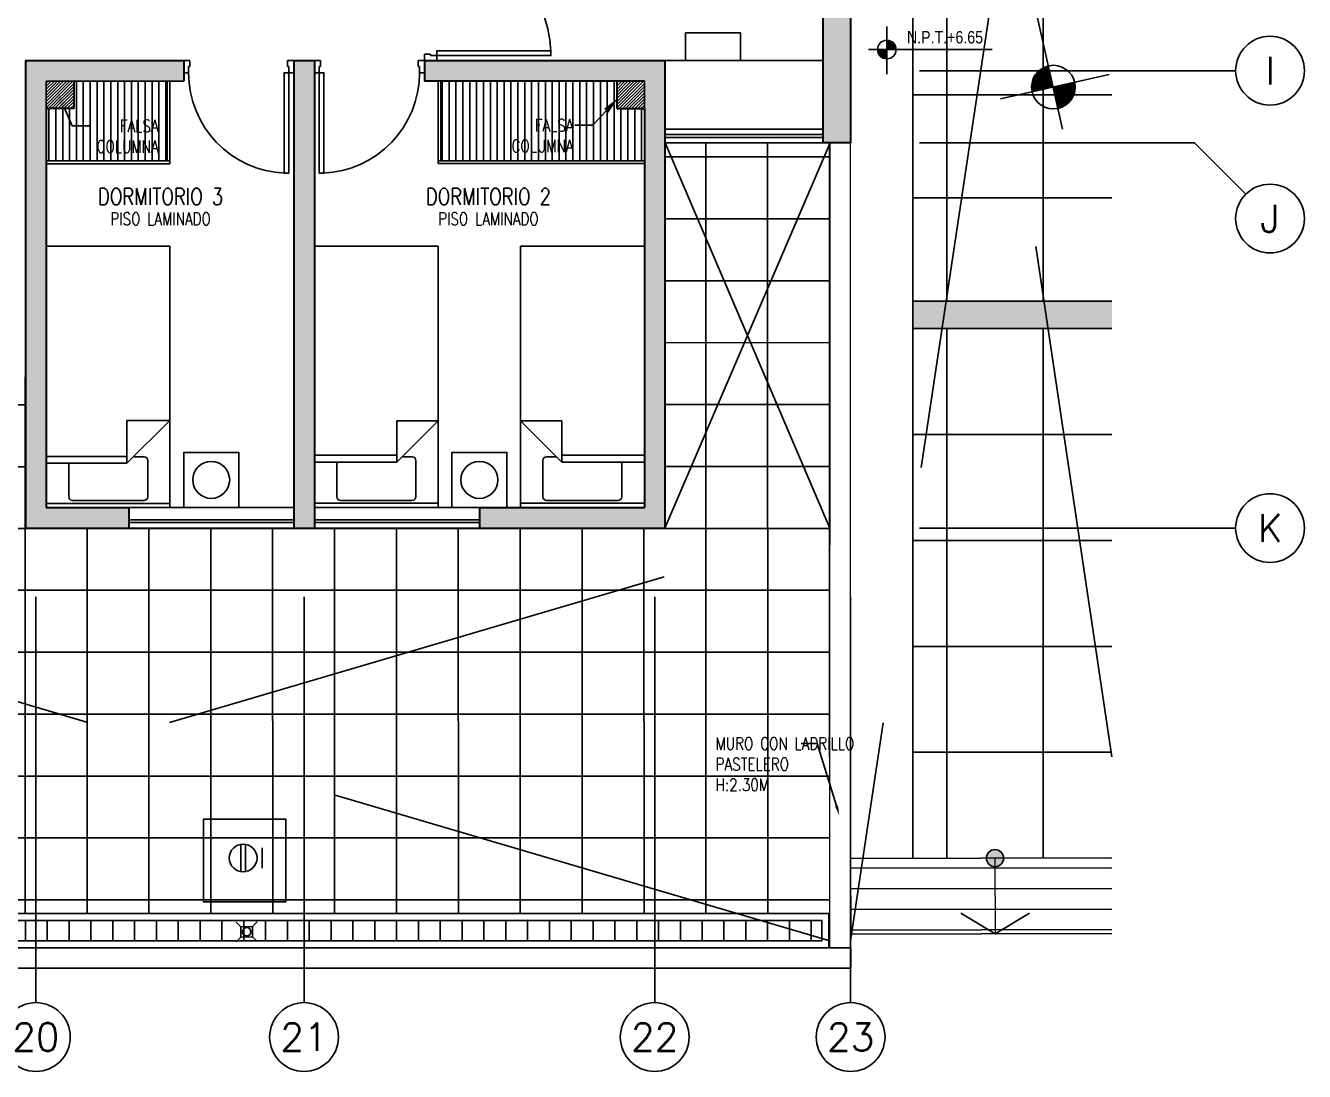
# Model space of a CAD drawing. Header units: millimetres. Extents: x 98 to 155, y -181 to 127.
# Drawn here: x 145.69 to 154.99, y 105.31 to 112.91 of the extents above; entities that cross this region are included whole.
import ezdxf
from ezdxf import colors
from ezdxf.entities.mleader import LeaderData, LeaderLine
from ezdxf.enums import TextEntityAlignment as Align
from ezdxf.math import Vec2, Vec3
from ezdxf.xclip import XClip

# ---------------------------------------------------------------- set-up
doc = ezdxf.new("R2010")
doc.units = ezdxf.units.MM
doc.header["$LTSCALE"] = 15
doc.header["$XCLIPFRAME"] = 2
for name, pattern in [('ACAD_ISO07W100', [3, 0, -3]), ('CONTINUO', [0]), ('HIDDEN', [0.375, 0.25, -0.125]), ('HIDDEN2', [0.1875, 0.125, -0.0625]), ('PHANTOM', [63.5, 31.75, -6.35, 6.35, -6.35, 6.35, -6.35]), ('PHANTOM2', [1.25, 0.625, -0.125, 0.125, -0.125, 0.125, -0.125]), ('X-REF_DP_Arquitectura$0$HIDDEN', [0.375, 0.25, -0.125])]:
    doc.linetypes.add(name, pattern=pattern)
doc.layers.get('0').update_dxf_attribs({"color": 250})
for name, color, linetype, lineweight in [('A-02', 250, 'Continuous', 5), ('A-MURO ALTO', 250, 'Continuous', 20), ('A-MUROS', 252, 'Continuous', 30), ('A_20_Estructuras', 250, 'Continuous', 18)]:
    doc.layers.add(name, color=color, linetype=linetype, lineweight=lineweight)
for name, color, linetype in [('A-Adoquines', 250, 'Continuous'), ('A-EJES', 250, 'PHANTOM'), ('A-HATCH', 250, 'Continuous'), ('A-MOBILIARIO', 250, 'Continuous'), ('A-MURO BAJO', 250, 'Continuous'), ('A-NIVELES-NPT', 252, 'Continuous'), ('A-PROYECCIONES', 250, 'HIDDEN'), ('A-TEXTO-ACABADO PISO', 250, 'Continuous'), ('A_30_DispositivosSanit', 250, 'Continuous'), ('A_50_TextoAmbiente', 252, 'Continuous'), ('A_50_TextoIndicaciones', 250, 'Continuous'), ('A_50_Vigas', 250, 'X-REF_DP_Arquitectura$0$HIDDEN'), ('A_60_HatchEstructuras', 250, 'Continuous'), ('DLP_MOBILIARIO FIJO', 250, 'Continuous')]:
    doc.layers.add(name, color=color, linetype=linetype)
doc.styles.add('R80', font='ARIALN.TTF', dxfattribs={"height": 2.03})
doc.styles.add('ROMANS', font='romans.shx', dxfattribs={"width": 0.8})
doc.styles.add('TXT_COTAS', font='romans.shx', dxfattribs={"width": 0.8})

# ---------------------------------------------------------------- blocks, each defined once
blk = doc.blocks.new('A$C9f73720c')
at = {"linetype": 'Continuous'}
h = blk.add_hatch(dxfattribs=at)
h.set_pattern_fill('_USER', color=256, scale=0.010546, angle=45, style=0, pattern_type=0)
h.set_pattern_definition([(45, (3751.927529, 2883.339225), (-0.007457493751, 0.007457493751), [])])
h.paths.add_polyline_path([(16.9482, 86.6783), (17.1063, 86.6783, 0.409209), (16.9482, 86.8338)])
h.paths.add_polyline_path([(16.79, 86.6783, 0.004279), (16.79, 86.6755, 0.414214), (16.9482, 86.5173), (16.9482, 86.6783)])
at = {"layer": 'A-Adoquines'}
h = blk.add_hatch(color=256, dxfattribs=at)
h.dxf.hatch_style = 1
h.paths.add_polyline_path([(15.0982, 86.4493), (15.2934, 86.4056), (15.6531, 88.0125), (15.4579, 88.0562)])
h.paths.add_polyline_path([(19.6847, 85.4224), (19.8799, 85.3787), (20.2398, 86.9866), (20.0446, 87.0302)])
h.paths.add_polyline_path([(24.2711, 84.3955), (24.4662, 84.3518), (24.8264, 85.9606), (24.6312, 86.0043)])
at = {"layer": 'A-HATCH'}
h = blk.add_hatch(dxfattribs=at)
h.set_pattern_fill('_USER', color=256, scale=0.15, angle=77.5, pattern_type=0)
h.set_pattern_definition([(77.5, (11.57107, 88.31394), (-0.146444, 0.032466), [])])
h.paths.add_polyline_path([(10.8067, 87.408), (11.2618, 89.4592), (11.7987, 89.3401), (11.3437, 87.2889)])
at = {"layer": 'A-PROYECCIONES', "linetype": 'Continuous'}
h = blk.add_hatch(color=256, dxfattribs=at)
h.dxf.hatch_style = 1
edge = h.paths.add_edge_path()
edge.add_arc((11.5706, 88.3142), 0.0625, 0, 360)
for p, q in [((28.702, 85.0937, 0), (11.7003, 88.8967, 0)), ((15.0982, 86.4493, 0), (15.4584, 88.0584, 0)), ((15.2934, 86.4056, 0), (15.6536, 88.0147, 0)), ((16.9482, 86.259, 0), (16.9482, 87.0702, 0)), ((18.7445, 86.6783, 0), (16.6351, 86.6783, 0))]:
    blk.add_line(p, q)
at = {"elevation": 0}
blk.add_lwpolyline([(11.3437, 87.2889), (11.7985, 89.339), (11.2615, 89.4581), (10.8067, 87.408)], close=True, dxfattribs=at)
at = {"linetype": 'Continuous'}
blk.add_circle((16.9482, 86.6755, 0), 0.1582, dxfattribs=at)
at = {"layer": 'A-02'}
blk.add_line((11.5711, 88.3139, 0), (11.0341, 88.4331, 0), dxfattribs=at)
at = {"layer": 'A-HATCH'}
for p, q in [((12.093, 87.1236, 0), (12.4531, 88.7326, 0)), ((12.8444, 86.9554, 0), (13.2045, 88.5644, 0)), ((13.5958, 86.7872, 0), (13.9559, 88.3963, 0)), ((14.3472, 86.619, 0), (14.7073, 88.2281, 0)), ((16.0253, 86.2418, 0), (16.3855, 87.8508, 0)), ((16.7572, 86.078, 0), (17.1174, 87.6872, 0))]:
    blk.add_line(p, q, dxfattribs=at)
at = {"layer": 'A-HATCH', "elevation": 0}
blk.add_lwpolyline([(10.8067, 87.408), (11.2618, 89.4592), (11.7987, 89.3401), (11.3437, 87.2889)], close=True, dxfattribs=at)
for points in [[(15.4038, 87.8144), (11.6468, 88.6553)], [(15.2509, 87.1313), (11.4952, 87.9719)], [(19.9903, 86.7878), (15.599, 87.7707)], [(19.8374, 86.1047), (15.4461, 87.0876)]]:
    blk.add_lwpolyline(points, dxfattribs=at)
at = {"layer": 'A-MURO ALTO'}
for p, q in [((11.1967, 89.6275), (16.9069, 88.3491)), ((11.164, 89.4811), (16.8742, 88.2027))]:
    blk.add_line(p, q, dxfattribs=at)
at = {"layer": 'A-PROYECCIONES'}
for p, q in [((13.4755, 99.5697), (14.1745, 88.9608)), ((11.247, 89.6162), (16.4026, 98.9144, 0)), ((16.9069, 88.3491), (14.4367, 90.1318, 0)), ((24.4666, 84.3513), (11.2138, 89.4699)), ((14.1745, 88.9608), (17.169, 89.5201, 0)), ((10.7556, 87.4203), (24.9249, 86.4007, 0))]:
    blk.add_line(p, q, dxfattribs=at)
at = {"layer": 'A-PROYECCIONES', "linetype": 'Continuous'}
for p, q in [((11.0341, 88.4331, 0), (11.2347, 88.6446, 0)), ((11.1264, 88.1565, 0), (11.0341, 88.4331, 0))]:
    blk.add_line(p, q, dxfattribs=at)
blk.add_circle((11.5706, 88.3142, 0), 0.0625, dxfattribs=at)
at = {"style": 'R80'}
for height, rotation, p in [(0.09, 0.00902, (39.554, 141.0046, 0)), (0.09, 0.00902, (45.7984, 139.3226, 0)), (0.09, 0.00902, (50.4634, 135.3578, 0)), (0.09, 0.00902, (41.9784, 129.0436, 0)), (0.09, 0.00902, (37.8409, 128.6089, 0)), (0.09, 0.00902, (35.483, 116.3582, 0)), (0.09, 0.00902, (63.0395, 116.3253, 0)), (0.09, 0.00902, (38.5607, 113.6321, 0)), (0.09, 0.00902, (45.1292, 84.3757, 0)), (0.09, 0.00902, (43.9111, 83.9335, 0)), (0.09, 0.00902, (43.1485, 83.401, 0)), (0.09, 0.00902, (28.0067, 80.1071, 0)), (0.09, 0.00902, (44.3753, 79.9046, 0)), (0.09, 0.00902, (55.151, 79.2173, 0)), (0.09, 0.00902, (38.2608, 76.0049)), (0.09, 0.00902, (39.0036, 75.5558)), (0.09, 0.00902, (27.5137, 75.2133, 0)), (0.09, 0.00902, (27.5137, 75.2133, 0)), (0.09, 0.00902, (39.8519, 75.1543)), (0.09, 0.00902, (25.3599, 70.2709, 0)), (0.09, 0.00902, (32.1646, 69.192, 0)), (0.09, 0.00902, (32.1646, 69.192, 0)), (0.09, 0.00902, (26.9947, 68.6392, 0)), (0.09, 0.00902, (59.8504, 67.3859, 0)), (0.09, 0.00902, (24.839, 65.5107, 0)), (0.09, 0.00902, (24.839, 65.5107, 0)), (0.09, 0.00902, (33.5008, 60.261, 0)), (0.09, 0.00902, (33.5008, 60.261, 0)), (0.09, 347.39076, (17.1069, 59.2726, 0)), (0.09, 0.00902, (26.4708, 59.2035, 0)), (0.09, 0.00902, (26.4708, 59.2035, 0)), (0.09, 0.00902, (23.1216, 58.7685, 0)), (0.09, 0.00902, (23.1216, 58.7685, 0)), (0.09, 0.00902, (27.6632, 55.3959, 0)), (0.09, 0.00902, (27.6632, 55.3959, 0)), (0.09, 0.00902, (22.2239, 54.9818, 0)), (0.09, 0.00902, (22.2239, 54.9818, 0)), (0.09, 0.00902, (65.7174, 53.5803, 0)), (0.09, 0.00902, (38.377, 51.7166, 0)), (0.09, 0.00902, (38.377, 51.7166, 0)), (0.09, 0.00902, (21.0294, 51.3767, 0)), (0.09, 0.00902, (21.0294, 51.3767, 0)), (0.09, 0.00902, (29.4091, 50.8876, 0)), (0.09, 0.00902, (29.4091, 50.8876, 0)), (0.09, 0.00902, (22.5184, 48.0808, 0)), (0.09, 0.00902, (22.5184, 48.0808, 0)), (0.09, 0.00902, (32.8305, 47.9478, 0)), (0.09, 0.00902, (38.6414, 47.9238, 0)), (0.09, 1.55763, (45.5013, 47.0033, 0)), (0.09, 1.55763, (45.5013, 47.0033, 0)), (0.09, 1.55763, (42.9613, 45.8781, 0)), (0.09, 0.00902, (31.2252, 43.4352, 0)), (0.09, 0.00902, (31.2252, 43.4352, 0)), (0.09, 0.00902, (24.8291, 43.3056, 0)), (0.09, 0.00902, (24.8291, 43.3056, 0)), (0.09, 0.00902, (28.8684, 42.6092, 0)), (0.09, 0.00902, (28.8684, 42.6092, 0)), (0.09, 0.00902, (46.0815, 42.4048, 0)), (0.09, 0.00902, (19.0307, 42.0559, 0)), (0.09, 0.00902, (19.0307, 42.0559, 0)), (0.09, 0.00902, (70.9067, 41.0329, 0)), (0.09, 0.00902, (22.7765, 38.7407, 0)), (0.09, 0.00902, (22.7765, 38.7407, 0)), (0.09, 0.00902, (17.8952, 37.4624, 0)), (0.09, 0.00902, (17.8952, 37.4624, 0)), (0.09, 0.00902, (25.8226, 33.2142, 0)), (0.09, 0.00902, (21.5027, 31.2754, 0)), (0.1403, 0.00902, (43.0178, 29.8778, 0)), (0.09, 0.00902, (24.3978, 29.2659, 0)), (0.09, 0.00902, (49.7565, 29.0287, 0)), (0.09, 0.00902, (16.51, 28.4123, 0)), (0.09, 0.00902, (16.51, 28.4123, 0)), (0.09, 0.00902, (40.7946, 24.893, 0)), (0.09, 0.00902, (18.1268, 23.6374, 0)), (0.09, 0.00902, (20.346, 20.3291, 0)), (0.09, 0.00902, (38.3365, 19.4632, 0)), (0.09, 0.00902, (18.2869, 15.9828, 0)), (0.09, 0.00902, (36.6694, 12.5977, 0)), (0.09, 337.79984, (24.7536, 11.2334, 0)), (0.09, 0.00902, (33.5928, 10.3508, 0)), (0.09, 337.79984, (21.6109, 10.1247, 0)), (0.09, 337.79984, (16.5605, 9.5998, 0)), (0.09, 337.79984, (29.9414, 8.9534, 0)), (0.09, 337.79984, (31.6402, 7.9561, 0)), (0.09, 337.79984, (26.736, 7.7966, 0)), (0.09, 337.79984, (32.0288, 7.0232, 0)), (0.09, 0.00902, (16.5347, 5.5678, 0)), (0.09, 0.00902, (23.3239, 5.5763, 0)), (0.09, 0.00902, (34.4718, 3.6379, 0))]:
    blk.add_attdef('N.P.T.+0.00', text='', height=height, rotation=rotation, dxfattribs=at).set_placement(p, align=Align.MIDDLE_CENTER)
for p in [(49.9263, 138.2431, 0), (56.6904, 136.252, 0), (60.5336, 135.5237, 0), (42.6322, 135.1839), (58.3591, 133.6514, 0), (46.2516, 126.9171), (67.6439, 125.1529), (62.2762, 107.4327), (41.3341, 103.0918, 0), (58.4477, 100.4887, -0.2526), (35.1548, 97.8545, 0), (58.3053, 94.9071, 0), (31.2618, 93.9445, 0), (38.1161, 91.318), (54.6279, 88.218, 0), (17.9393, 86.8861, 0), (34.7444, 85.6148, 0), (54.6869, 83.8861, 0), (35.5048, 81.4636, 0), (34.6534, 76.9929, 0), (59.6668, 73.2509), (40.4113, 65.8421, 0), (43.5611, 65.2125, 0), (64.4681, 61.3857), (43.9111, 51.4927, 0), (32.9744, 51.0828, 0), (48.0327, 50.0735, 0), (69.3242, 50.0814, 0), (52.9599, 39.4701, 0), (74.4159, 35.7467, 0)]:
    blk.add_attdef('N.P.T.+0.00', text='', height=0.2109, dxfattribs=at).set_placement(p, align=Align.MIDDLE_CENTER)
blk = doc.blocks.new('ESTRUC_P1')
at = {"layer": 'A_60_HatchEstructuras'}
h = blk.add_hatch(color=256, dxfattribs=at)
h.dxf.hatch_style = 1
h.paths.add_polyline_path([(44.25, -4.45), (45.6, -4.45), (45.6, -5.5), (45.75, -5.5), (45.75, -4.3), (43.6, -4.3), (43.6, -4.45), (44.05, -4.45), (44.05, -6.05), (44.25, -6.05)], flags=17)
h.paths.add_polyline_path([(48.7, -2.8), (48.5, -2.8), (48.5, -6.85), (45.75, -6.85), (45.75, -6.25), (45.6, -6.25), (45.6, -6.85), (42.85, -6.85), (42.85, -4.3), (42.7, -4.3), (42.7, -6.85), (39.8499, -6.85), (39.8499, -7), (42.7, -7), (42.7, -9.55), (42.85, -9.55), (42.85, -7), (45.6, -7), (45.6, -7.6), (45.75, -7.6), (45.75, -7), (48.5, -7), (48.5, -11.05), (48.7, -11.05)])
h.paths.add_polyline_path([(44.25, -7.8), (44.05, -7.8), (44.05, -9.4), (43.6, -9.4), (43.6, -9.55), (45.75, -9.55), (45.75, -8.35), (45.6032, -8.35), (45.6, -8.35), (45.6, -9.4), (44.25, -9.4)], flags=17)
h = blk.add_hatch(color=256, dxfattribs=at)
h.dxf.hatch_style = 1
h.paths.add_polyline_path([(47.35, -10.45), (45.6, -10.45), (45.6, -10.6), (47.2, -10.6), (47.2, -13.7), (46, -13.7), (46, -13.85), (47.35, -13.85)])
h.paths.add_polyline_path([(43.85, -10.45), (42.7, -10.45), (42.7, -13.85), (43.45, -13.85), (43.45, -13.7), (42.85, -13.7), (42.85, -10.6), (43.85, -10.6)])
h.paths.add_polyline_path([(44.8, -10.45), (44.65, -10.45), (44.65, -13.85), (44.8, -13.85)])
at = {"layer": 'A_20_Estructuras'}
for points in [[(48.7, -2.8), (48.5, -2.8), (48.5, -6.85), (45.75, -6.85), (45.75, -6.25), (45.6, -6.25), (45.6, -6.85), (42.85, -6.85), (42.85, -4.3), (42.7, -4.3), (42.7, -6.85), (39.8499, -6.85), (39.8499, -7), (42.7, -7), (42.7, -9.55), (42.85, -9.55), (42.85, -7), (45.6, -7), (45.6, -7.6), (45.75, -7.6), (45.75, -7), (48.5, -7), (48.5, -11.05), (48.7, -11.05)], [(43.85, -10.45), (42.7, -10.45), (42.7, -13.85), (43.45, -13.85), (43.45, -13.7), (42.85, -13.7), (42.85, -10.6), (43.85, -10.6)], [(44.8, -10.45), (44.65, -10.45), (44.65, -13.85), (44.8, -13.85)], [(47.35, -10.45), (45.6, -10.45), (45.6, -10.6), (47.2, -10.6), (47.2, -13.7), (46, -13.7), (46, -13.85), (47.35, -13.85)]]:
    blk.add_lwpolyline(points, close=True, dxfattribs=at)
at = {"layer": 'A_50_Vigas'}
for p, q in [((48.5, -11.05), (47.35, -11.05)), ((43.45, -13.85), (44.65, -13.85)), ((44.8, -13.85), (46, -13.85))]:
    blk.add_line(p, q, dxfattribs=at)
blk = doc.blocks.new('A$C77AB7FBD')
at = {"linetype": 'Continuous'}
for p, q in [((0, 0), (0, 1.9)), ((0.9, 1.9), (0, 1.9)), ((0.9, 1.87), (0, 1.87)), ((0.9, 0), (0.9, 1.9)), ((0.164, 1.57), (0.164, 1.8219)), ((0.1908, 1.8487), (0.7119, 1.8487)), ((0.7386, 1.8219), (0.7386, 1.5585)), ((0.6, 1.57), (0, 1.57)), ((0.6, 1.52), (0, 1.52)), ((0.6, 1.27), (0.6, 1.57)), ((0.9, 1.27), (0.6, 1.57)), ((0.7119, 1.5317), (0.6383, 1.5317)), ((0.9, 1.27), (0.6, 1.27)), ((0.9, 0), (0, 0))]:
    blk.add_line(p, q, dxfattribs=at)
for centre, start, end in [((0.1908, 1.8219), 90, 180), ((0.7119, 1.8219), 0, 90), ((0.7119, 1.5585), 270, 0)]:
    blk.add_arc(centre, 0.0267, start, end, dxfattribs=at)
blk = doc.blocks.new('A$C2EBA15F5')
blk.add_lwpolyline([(0, 0.4), (0, 0), (0.4, 0), (0.4, 0.4)], close=True)
blk.add_circle((0.2, 0.2), 0.1344)
blk = doc.blocks.new('CAMA PROYECCION')
for p, q in [((37.495, 40.6423, 0), (37.495, 38.771, 0)), ((38.3949, 40.6423, 0), (37.495, 40.6423, 0)), ((38.3949, 38.771, 0), (38.3949, 40.6423, 0)), ((38.0806, 39.3741, 0), (38.3949, 39.3741, 0)), ((38.3949, 39.3741, 0), (38.0806, 39.0644, 0)), ((38.0806, 39.0644, 0), (38.0806, 39.3741, 0)), ((38.0806, 39.1133, 0), (37.495, 39.1133, 0)), ((37.495, 39.0644, 0), (38.0806, 39.0644, 0)), ((37.659, 39.0644, 0), (37.659, 38.8203, 0)), ((38.2069, 39.1106, 0), (38.1275, 39.1106, 0)), ((38.2336, 38.8203, 0), (38.2336, 39.0838, 0)), ((37.495, 38.7423, 0), (37.495, 38.9974, 0)), ((38.3949, 38.7423, 0), (38.3949, 38.9974, 0)), ((37.6857, 38.7936, 0), (38.2069, 38.7936, 0)), ((37.495, 38.771, 0), (38.3949, 38.771, 0)), ((37.495, 38.7423, 0), (38.3949, 38.7423, 0))]:
    blk.add_line(p, q)
at = {"elevation": 0}
blk.add_lwpolyline([(38.495, 38.7423), (38.495, 39.1423), (38.895, 39.1423), (38.895, 38.7423)], close=True, dxfattribs=at)
blk.add_circle((38.695, 38.9423, 0), 0.1344)
for centre, start, end in [((38.2069, 39.0838, 0), 0, 90), ((37.6857, 38.8203, 0), 180, 270), ((38.2069, 38.8203, 0), 270, 0)]:
    blk.add_arc(centre, 0.0267, start, end)
blk = doc.blocks.new('*U144')
for p, q in [((0.01, 0.755), (0.01, 0.8)), ((0.055, 0.755), (0.01, 0.755)), ((0.1, 0.765), (0.055, 0.765)), ((0.055, 0.755), (0.055, 0.765)), ((0.1, 0.765), (0.1, 0.8)), ((0.055, 0.045), (0.01, 0.045)), ((0.01, 0.045), (0.01, 0)), ((0.055, 0.045), (0.055, 0.035)), ((0.1, 0.035), (0.055, 0.035)), ((0.1, 0.035), (0.1, 0))]:
    blk.add_line(p, q)
blk.add_lwpolyline([(0.83, 0.07), (0.83, 0.035), (0.1, 0.035), (0.1, 0.07)], close=True)
at = {"linetype": 'HIDDEN2'}
blk.add_arc((0.0996, 0.034), 0.731, 2.23015, 89.96723, dxfattribs=at)
blk = doc.blocks.new('*U145')
for p, q in [((0.01, 0.855), (0.01, 0.9)), ((0.055, 0.855), (0.01, 0.855)), ((0.1, 0.865), (0.055, 0.865)), ((0.055, 0.855), (0.055, 0.865)), ((0.1, 0.865), (0.1, 0.9)), ((0.055, 0.045), (0.01, 0.045)), ((0.01, 0.045), (0.01, 0)), ((0.055, 0.045), (0.055, 0.035)), ((0.1, 0.035), (0.055, 0.035)), ((0.1, 0.035), (0.1, 0))]:
    blk.add_line(p, q)
blk.add_lwpolyline([(0.93, 0.07), (0.93, 0.035), (0.1, 0.035), (0.1, 0.07)], close=True)
at = {"linetype": 'HIDDEN2'}
blk.add_arc((0.0995, 0.0339), 0.8311, 2.23015, 89.96723, dxfattribs=at)
blk = doc.blocks.new('Ejes_Torre C 1var')
at = {"layer": 'A-EJES', "linetype": 'PHANTOM2', "ltscale": 0.5}
blk.add_line((52.55, 2.8), (52.9232, 2.4268), dxfattribs=at)
for points in [[(52.85, 3.325), (50.55, 3.325)], [(52.55, 2.8), (50.55, 2.8)], [(52.85, 0), (50.55, 0)], [(44.125, -3.45), (44.125, -0.5)], [(46.075, -3.45), (46.075, -0.5)], [(48.625, -3.45), (48.625, -0.5)], [(50.05, -3.45), (50.05, -0.5)]]:
    blk.add_lwpolyline(points, dxfattribs=at)
at = {"layer": 'A-EJES', "linetype": 'Continuous'}
for centre in [(53.1, 3.325), (53.1, 2.25), (53.1, 0), (44.125, -3.7), (46.075, -3.7), (48.625, -3.7), (50.05, -3.7)]:
    blk.add_circle(centre, 0.25, dxfattribs=at)
at = {"layer": 'A-EJES', "linetype": 'Continuous', "style": 'ROMANS'}
for s, p in [('I', (53.1, 3.325)), ('J', (53.1, 2.25)), ('K', (53.1, 0))]:
    blk.add_text(s, height=0.2, rotation=0, dxfattribs=at).set_placement(p, align=Align.MIDDLE_CENTER)
for s, p in [('20', (44.125, -3.7)), ('21', (46.075, -3.7)), ('22', (48.625, -3.7)), ('23', (50.05, -3.7))]:
    blk.add_text(s, height=0.2, dxfattribs=at).set_placement(p, align=Align.MIDDLE_CENTER)
blk = doc.blocks.new('SIM NIVEL PLANTA')
at = {"linetype": 'Continuous'}
h = blk.add_hatch(dxfattribs=at)
h.set_pattern_fill('_USER', color=256, scale=0.089997, angle=45, style=0, pattern_type=0)
h.set_pattern_definition([(45, (31854.49523, 23864.84028), (-0.06363728001, 0.06363728001), [])])
h.paths.add_polyline_path([(-17.33, 0), (-15.98, 0, 0.409209), (-17.33, 1.33)])
h.paths.add_polyline_path([(-18.68, 0, 0.004279), (-18.68, -0.02, 0.414214), (-17.33, -1.37), (-17.33, 0)])
for p, q in [((-17.33, -3.58), (-17.33, 3.34)), ((-2, 0), (-20, 0))]:
    blk.add_line(p, q)
blk.add_circle((-17.33, -0.02), 1.35, dxfattribs=at)
at = {"style": 'R80'}
blk.add_attdef('N.P.T.+0.00', text='', height=1.8, dxfattribs=at).set_placement((-8.87, 1.77), align=Align.MIDDLE_CENTER)
blk = doc.blocks.new('0-sumidero')
for p, q in [((-0.0421, 0.0382), (-0.0763, 0.0724)), ((0.0435, 0.0382), (-0.0421, 0.0382)), ((-0.0421, 0.0382), (-0.0421, -0.0369)), ((0.0435, 0.0382), (0.0777, 0.0724)), ((0.0435, -0.0369), (0.0435, 0.0382)), ((-0.0421, -0.0369), (-0.0763, -0.0711)), ((-0.0421, -0.0369), (0.0435, -0.0369)), ((0.0435, -0.0369), (0.0777, -0.0711))]:
    blk.add_line(p, q)
blk.add_circle((0, 0), 0.0303)
blk = doc.blocks.new('sum')
at = {"layer": 'A_30_DispositivosSanit', "rotation": 45.00000007321594}
blk.add_blockref('0-sumidero', (0, 0), dxfattribs=at)
blk = doc.blocks.new('R')
at = {"layer": 'A_30_DispositivosSanit', "linetype": 'Continuous'}
for p, q in [((-0.0083, -0.0497), (-0.0083, 0.0497)), ((0.0083, -0.0497), (0.0083, 0.0497)), ((0.0694, -0.0367), (0.0694, 0.0367))]:
    blk.add_line(p, q, dxfattribs=at)
blk.add_circle((0, 0), 0.0504, dxfattribs=at)

msp = doc.modelspace()

# ---------------------------------------------------------------- hatches: boundary and pattern name
at = {"layer": 'A-HATCH'}
h = msp.add_hatch(dxfattribs=at)
h.set_pattern_fill('_USER', color=256, scale=0.45, angle=0.00187, double=1, pattern_type=0)
h.set_pattern_definition([(0.0018682055, (8040061.8799, 1567677.76186), (-1.4672852e-05, 0.44999999976), []), (90.0018682055, (8040061.8799, 1567677.76186), (-0.44999999976, -1.4672852e-05), [])])
h.paths.add_polyline_path([(141.3431, 109.2616), (141.3397, 106.46), (151.5396, 106.4598), (151.5435, 112.0616), (150.343, 112.0589), (150.3433, 109.2589), (145.6932, 109.2602), (145.6932, 110.3616), (142.9932, 110.3616), (142.9932, 109.2616)])

# ---------------------------------------------------------------- next in the draw order: block references
at = {"linetype": 'ACAD_ISO07W100', "ltscale": 5}
ref = msp.add_blockref('A$C9f73720c', (241.452, 114.8591), dxfattribs=dict(at, rotation=102.6156181418625))
XClip(ref).set_block_clipping_path([(22.1542253106, 140.4101169162), (10.3600901397, 87.7136669306), (29.6608346476, 83.3939150368), (41.4549698184, 136.0903650224)])

# ---------------------------------------------------------------- next in the draw order: hatches: boundary and pattern name
at = {"layer": 'A-HATCH'}
h = msp.add_hatch(dxfattribs=at)
h.set_pattern_fill('ANSI31', color=256, scale=0.005, angle=180)
h.set_pattern_definition([(225, (145.43412, 91.185604), (0.01122532, -0.01122532), [])])
h.paths.add_polyline_path([(145.8432, 112.3106), (146.0432, 112.3106), (146.0432, 112.5106), (145.8432, 112.5106)])
h = msp.add_hatch(dxfattribs=at)
h.set_pattern_fill('ANSI31', color=256, scale=0.005)
h.set_pattern_definition([(45, (36.182492, 82.403585), (-0.0112253202, 0.0112253202), [])])
h.paths.add_polyline_path([(150.1932, 112.3116), (149.9932, 112.3116), (149.9932, 112.5116), (150.1932, 112.5116)])
at = {"layer": 'A_30_DispositivosSanit', "linetype": 'CONTINUO'}
h = msp.add_hatch(dxfattribs=at)
h.set_pattern_fill('ANSI31', color=256, scale=0.05, angle=45)
h.set_pattern_definition([(90, (625.75214, -195243.39197), (-0.15875, 0), [])])
h.paths.add_polyline_path([(141.3924, 106.4099), (151.484, 106.4099), (151.484, 106.2599), (141.3924, 106.2599)])
at = {"layer": 'DLP_MOBILIARIO FIJO'}
h = msp.add_hatch(dxfattribs=at)
h.set_pattern_fill('_USER', color=256, scale=0.05, angle=450, pattern_type=0)
h.set_pattern_definition([(90, (97.76315, 82.805604), (-0.05, 2e-17), [])])
h.paths.add_polyline_path([(145.8432, 112.3106), (146.0432, 112.3106), (146.0432, 112.5106), (146.7232, 112.5106), (146.7232, 111.9306), (145.8432, 111.9306)])
h = msp.add_hatch(dxfattribs=at)
h.set_pattern_fill('_USER', color=256, scale=0.05, angle=270, pattern_type=0)
h.set_pattern_definition([(270, (95.773153, 82.806606), (0.05, -9e-18), [])])
h.paths.add_polyline_path([(148.7132, 111.9316), (148.7132, 112.5116), (149.9932, 112.5116), (149.9932, 112.3116), (150.1932, 112.3116), (150.1932, 111.9316)])

# ---------------------------------------------------------------- next in the draw order: linework, layer by layer
at = {"layer": 'A-MOBILIARIO'}
for points in [[(150.8932, 112.8616), (150.8932, 112.6616), (150.4932, 112.6616), (150.4932, 112.8616)], [(150.3432, 112.6616), (150.3432, 112.1616), (151.4932, 112.1616), (151.4932, 112.6616)], [(150.3432, 112.6616), (150.3432, 112.1616), (151.4932, 112.1616), (151.4932, 112.6616)]]:
    msp.add_lwpolyline(points, close=True, dxfattribs=at)
at = {"layer": 'A-MURO BAJO'}
for p, q in [((151.4932, 112.1616), (150.3432, 112.1616)), ((151.4932, 112.0616), (150.3432, 112.0616)), ((147.6432, 109.4116), (146.4432, 109.4116)), ((148.9932, 109.4116), (147.7932, 109.4116)), ((147.6432, 109.2616), (146.4432, 109.2616)), ((148.9932, 109.2616), (147.7932, 109.2616))]:
    msp.add_line(p, q, dxfattribs=at)
at = {"layer": 'A-MUROS'}
for p, q in [((145.6932, 112.6616), (146.8432, 112.6616)), ((145.6932, 112.6616), (145.6932, 109.2616)), ((146.8432, 112.6616), (146.8432, 112.5116)), ((147.6432, 112.6616), (147.7932, 112.6616)), ((147.6432, 112.6616), (147.6432, 109.2616)), ((147.7932, 112.6616), (147.7932, 109.2616)), ((148.5932, 112.6616), (150.3432, 112.6616)), ((148.5932, 112.6616), (148.5932, 112.5116)), ((150.3432, 112.6616), (150.3432, 109.2616)), ((146.0432, 112.5106), (146.8432, 112.5116)), ((146.0432, 112.5106), (146.0432, 112.3106)), ((148.5932, 112.5116), (149.9932, 112.5116)), ((149.9932, 112.5116), (149.9932, 112.3116)), ((146.0432, 112.3106), (145.8432, 112.3106)), ((145.8432, 112.3106), (145.8432, 109.4116)), ((149.9932, 112.3116), (150.1932, 112.3116)), ((150.1932, 112.3116), (150.1932, 109.4116)), ((145.8432, 109.4116), (146.4432, 109.4116)), ((146.4432, 109.4116), (146.4432, 109.2616)), ((148.9932, 109.4116), (150.1932, 109.4116)), ((148.9932, 109.4116), (148.9932, 109.2616)), ((145.6932, 109.2616), (146.4432, 109.2616)), ((147.6432, 109.2616), (147.7932, 109.2616)), ((148.9932, 109.2616), (150.3432, 109.2616))]:
    msp.add_line(p, q, dxfattribs=at)
at = {"layer": 'A-MUROS', "elevation": 0}
msp.add_lwpolyline([(148.7432, 116.2616), (151.4932, 116.2616), (151.4932, 120.3116), (151.6932, 120.3116), (151.6932, 112.0616), (151.4932, 112.0616), (151.4932, 116.1116), (148.7432, 116.1116)], dxfattribs=at)
at = {"layer": 'A-MUROS'}
msp.add_lwpolyline([(128.4932, 106.2115), (151.6929, 106.2101), (151.6932, 106.0601), (101.6432, 106.0631), (101.6432, 106.2631)], dxfattribs=at)
at = {"layer": 'A_30_DispositivosSanit', "elevation": 0}
msp.add_lwpolyline([(147.5864, 106.5442), (146.9864, 106.5442), (146.9864, 107.1442), (147.5864, 107.1442)], close=True, dxfattribs=at)
at = {"layer": 'A_30_DispositivosSanit', "linetype": 'CONTINUO'}
for points in [[(141.3424, 106.4599), (151.534, 106.4599), (151.534, 106.2099), (141.3424, 106.2099)], [(141.3924, 106.4099), (151.484, 106.4099), (151.484, 106.2599), (141.3924, 106.2599)]]:
    msp.add_lwpolyline(points, close=True, dxfattribs=at)
at = {"layer": 'DLP_MOBILIARIO FIJO'}
for p, q in [((151.4932, 112.1216), (150.3432, 112.1216)), ((151.4932, 112.1016), (150.3432, 112.1016)), ((147.6432, 109.3216), (146.4432, 109.3216)), ((147.6432, 109.3016), (146.4432, 109.3016)), ((147.7932, 109.3216), (148.9932, 109.3216)), ((147.7932, 109.3016), (148.9932, 109.3016))]:
    msp.add_line(p, q, dxfattribs=at)
for points in [[(145.8432, 112.5106), (146.7232, 112.5106), (146.7232, 111.9306), (145.8432, 111.9306)], [(150.1932, 112.5116), (148.7132, 112.5116), (148.7132, 111.9316), (150.1932, 111.9316)]]:
    msp.add_lwpolyline(points, close=True, dxfattribs=at)
at = {"layer": 'DLP_MOBILIARIO FIJO', "elevation": 0}
for points in [[(146.7232, 112.5106), (146.7432, 112.5106), (146.7432, 111.9306), (146.7232, 111.9306)], [(148.7132, 112.5116), (148.6932, 112.5116), (148.6932, 111.9316), (148.7132, 111.9316)], [(146.7432, 111.9106), (146.7432, 111.9306), (145.8432, 111.9306), (145.8432, 111.9106)], [(148.6932, 111.9116), (148.6932, 111.9316), (150.1932, 111.9316), (150.1932, 111.9116)]]:
    msp.add_lwpolyline(points, close=True, dxfattribs=at)

# ---------------------------------------------------------------- next in the draw order: block references
msp.add_blockref('ESTRUC_P1', (102.9932, 123.1113))
at = {"layer": 'A-MOBILIARIO'}
for name, p in [('*U145', (148.5832, 112.6616)), ('CAMA PROYECCION', (108.3482, 70.6693, 0))]:
    msp.add_blockref(name, p, dxfattribs=at)
at = {"layer": 'A-MOBILIARIO', "xscale": -1}
for name, p, rotation in [('*U144', (147.6432, 112.6716), 90), ('A$C77AB7FBD', (147.7932, 111.3116), 180)]:
    msp.add_blockref(name, p, dxfattribs=dict(at, rotation=rotation))
at = {"layer": 'A-MOBILIARIO'}
for name, p, rotation in [('*U144', (147.7932, 112.6716), 270), ('A$C77AB7FBD', (150.1932, 111.3116), 180)]:
    msp.add_blockref(name, p, dxfattribs=dict(at, rotation=rotation))
at = {"layer": 'A-MOBILIARIO', "extrusion": (0, 0, -1), "zscale": -1, "rotation": 180}
msp.add_blockref('A$C2EBA15F5', (-148.7932, 109.8116), dxfattribs=at)
at = {"layer": 'A-MUROS'}
msp.add_blockref('Ejes_Torre C 1var', (101.6432, 109.2616), dxfattribs=at)
at = {"layer": 'A-NIVELES-NPT', "xscale": 0.05, "yscale": 0.05, "zscale": 0.05}
msp.add_blockref('SIM NIVEL PLANTA', (152.8229, 112.7411), dxfattribs=at).add_auto_attribs({'N.P.T.+0.00': 'N.P.T.+6.65'})
at = {"layer": 'A_30_DispositivosSanit', "linetype": 'Continuous', "xscale": 2, "yscale": 2, "zscale": 2}
msp.add_blockref('R', (147.2754, 106.8626, 0), dxfattribs=at)
at = {"layer": 'A_30_DispositivosSanit', "rotation": 135.4214501941968}
msp.add_blockref('sum', (147.302, 106.3269, 0), dxfattribs=at)

# ---------------------------------------------------------------- next in the draw order: texts
at = {"layer": 'A-TEXTO-ACABADO PISO', "char_height": 0.09, "attachment_point": 2, "rotation": 359.99998, "style": 'ROMANS'}
for insert in [(146.6751, 111.5547), (149.059, 111.5547)]:
    msp.add_mtext_dynamic_manual_height_columns('PISO LAMINADO', width=1.20225, gutter_width=12.5, heights=[0], dxfattribs=dict(at, insert=insert))
at = {"layer": 'A_50_TextoAmbiente', "style": 'ROMANS', "width": 0.8}
for s, p in [('DORMITORIO 3', (146.6748, 111.6116)), ('DORMITORIO 2', (149.0591, 111.6116))]:
    msp.add_text(s, height=0.12, dxfattribs=at).set_placement(p, align=Align.CENTER)

# ---------------------------------------------------------------- next in the draw order: leaders
at = {"layer": 'A_50_TextoIndicaciones'}
ml = msp.add_multileader_mtext('Standard', dxfattribs=at)
ml.set_content('FALSA COLUMNA', color=256, style='ROMANS')
ml.set_leader_properties(color=7)
ml.build(insert=Vec2(0, 0))
ml.multileader.update_dxf_attribs({"dogleg_length": 1.3073, "arrow_head_size": 0.13, "scale": 0.1})
ctx = ml.context
ctx.base_point, ctx.scale, ctx.char_height, ctx.arrow_head_size, ctx.landing_gap_size, ctx.plane_origin = Vec3(146.1632, 112.185), 0.1, 0.09, 0.13, 0.01, Vec3(146.8846, 111.2016)
ctx.text_align_type = 2
notes = []
notes.append((ctx, [(1, (1, 1, 0), (146.0325, 112.185), (1, 0), 0.1307, [(0, [(145.9214, 112.437)], 0, [])])]))
ctx.mtext.insert, ctx.mtext.width, ctx.mtext.defined_height, ctx.mtext.alignment, ctx.mtext.flow_direction = Vec3(146.6601, 112.23), 0.532149, 0.5349, 3, 5
ml = msp.add_multileader_mtext('Standard', dxfattribs=at)
ml.set_content('FALSA COLUMNA', color=256, style='ROMANS')
ml.set_leader_properties(color=7)
ml.build(insert=Vec2(0, 0))
ml.multileader.update_dxf_attribs({"dogleg_length": 1.3073, "arrow_head_size": 0.13, "scale": 0.1})
ctx = ml.context
ctx.base_point, ctx.scale, ctx.char_height, ctx.arrow_head_size, ctx.landing_gap_size, ctx.plane_origin = Vec3(149.1804, 112.1897), 0.1, 0.09, 0.13, 0.01, Vec3(149.9018, 111.2063)
ctx.text_align_type = 2
notes.append((ctx, [(0, (1, 1, 0), (149.818, 112.1897), (-1, 0), 0.1307, [(0, [(150.0041, 112.3907)], 0, [])])]))
ctx.mtext.insert, ctx.mtext.width, ctx.mtext.defined_height, ctx.mtext.alignment, ctx.mtext.flow_direction = Vec3(149.6773, 112.2347), 0.532149, 0.5349, 3, 5
ml = msp.add_multileader_mtext('Standard', dxfattribs=at)
ml.set_content('\\pxsm1;MURO CON LADRILLO PASTELERO\\P\\pt16;H:2.30M', color=256, style='TXT_COTAS')
ml.set_leader_properties(color=256)
ml.build(insert=Vec2(0, 0))
ml.multileader.update_dxf_attribs({"dogleg_length": 0.05, "arrow_head_size": 0.07})
ctx = ml.context
ctx.base_point, ctx.char_height, ctx.arrow_head_size, ctx.landing_gap_size, ctx.plane_origin = Vec3(150.6611, 107.6952), 0.09, 0.07, 0.05, Vec3(148.6493, 106.9919)
notes.append((ctx, [(1, (1, 1, 0), (151.4508, 107.6952), (-1, 0), 0.1172, [(0, [(151.6109, 107.1744)], 0, [])])]))
ctx.mtext.insert, ctx.mtext.width, ctx.mtext.defined_height, ctx.mtext.flow_direction = Vec3(150.7111, 107.7402), 1.102183, 0.8046, 5
for ctx, leaders in notes:
    for number, flags, end, landing, length, lines in leaders:
        leader = LeaderData()
        leader.index, (leader.has_last_leader_line, leader.has_dogleg_vector, leader.attachment_direction) = number, flags
        leader.last_leader_point, leader.dogleg_vector, leader.dogleg_length = Vec3(end), Vec3(landing), length
        for number, points, colour, breaks in lines:
            line = LeaderLine()
            line.index, line.vertices, line.color, line.breaks = number, Vec3.list(points), colors.encode_raw_color(colour), breaks
            leader.lines.append(line)
        ctx.leaders.append(leader)

doc.saveas('drawing.dxf')
